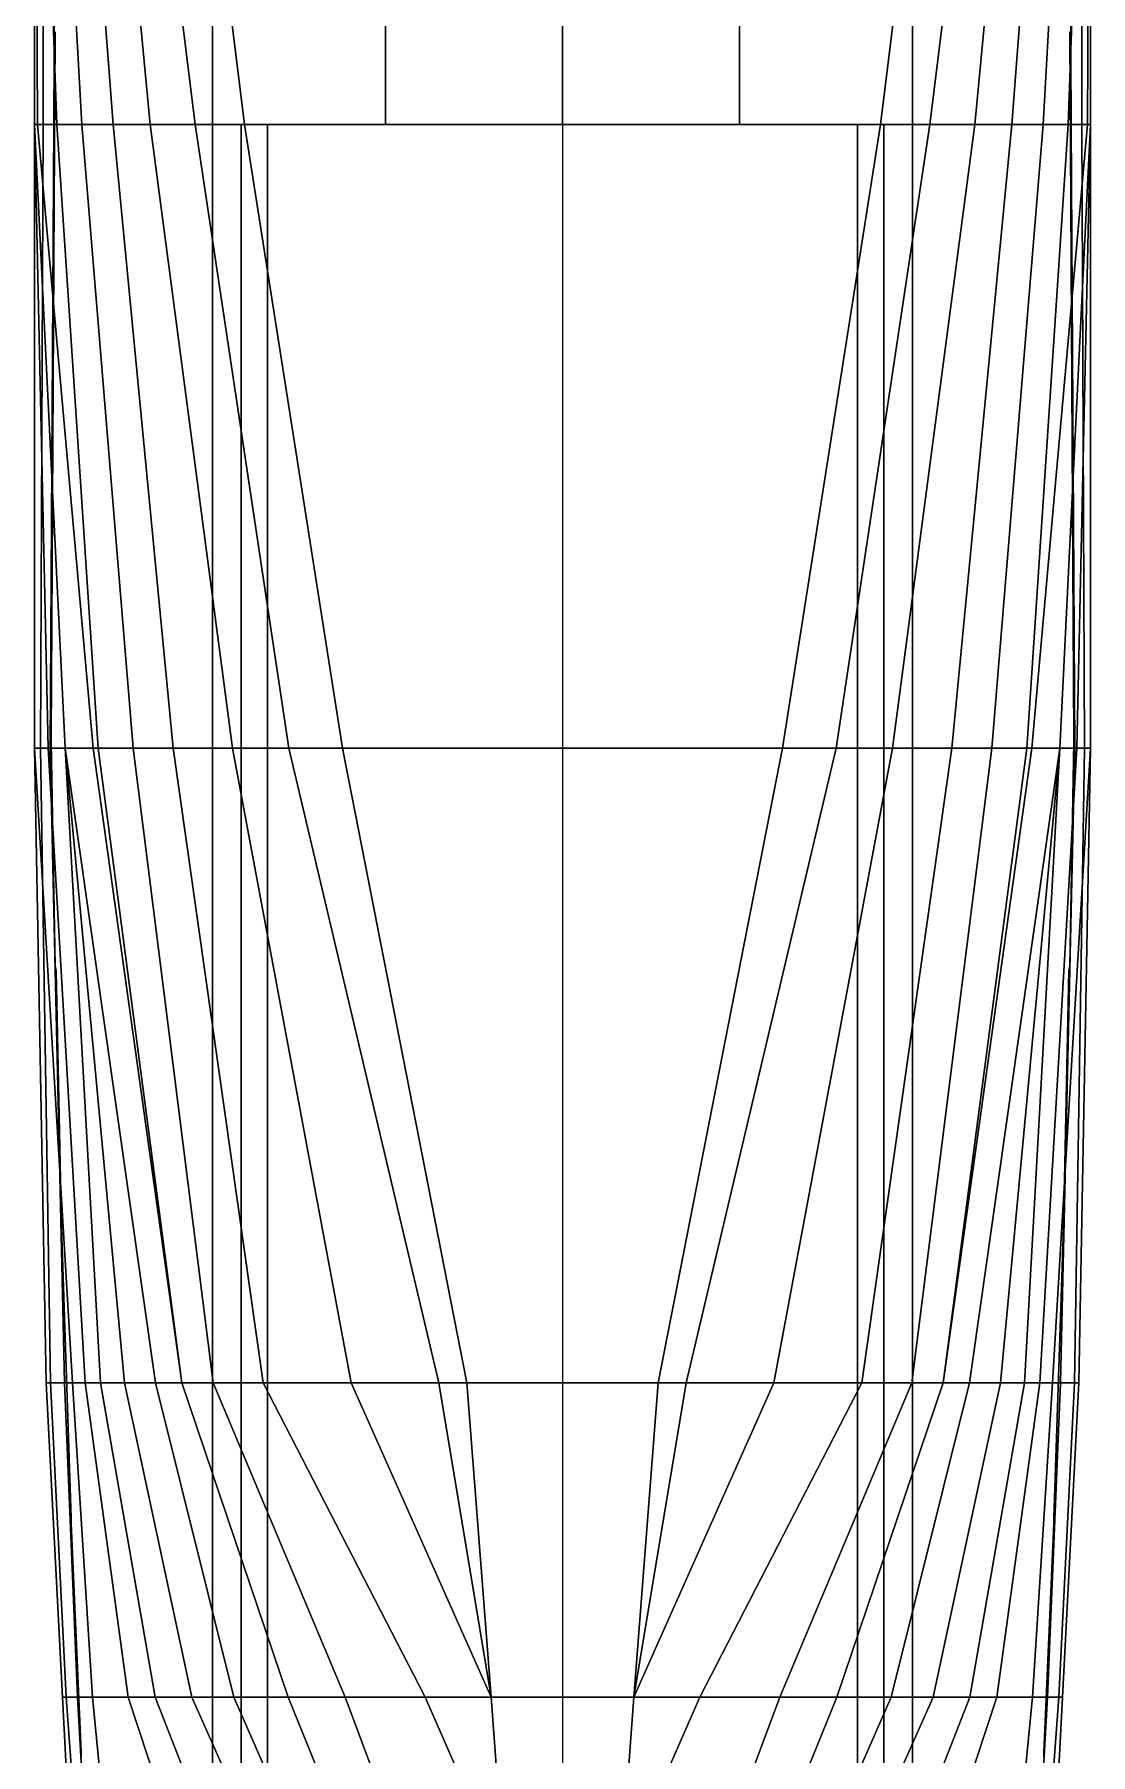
# Model space of a CAD drawing. Header units: millimetres. Extents: x -4.2 to 4.2, y -36 to 51.8.
# Drawn here: x -4.23 to 4.23, y -27.81 to -14.05 of the extents above; entities that cross this region are included whole.
import ezdxf

# ---------------------------------------------------------------- set-up
doc = ezdxf.new("R2010")
doc.units = ezdxf.units.MM
for name, color, linetype in [('h2', 7, 'Continuous'), ('railings', 6, 'Continuous'), ('superstructure', 3, 'Continuous')]:
    doc.layers.add(name, color=color, linetype=linetype)

msp = doc.modelspace()

# ---------------------------------------------------------------- linework, layer by layer
for points in [[(-4.225, -9.75, 2.825), (-4.225, -9.75, -0.21), (-4.225, -14.77, -0.05), (-4.225, -14.77, 2.98)], [(-4.225, -9.75, -0.21), (-4.225, -9.75, -0.21), (-4.2, -14.77, -0.21), (-4.225, -14.77, -0.05)], [(-4.155, -9.75, 2.92), (-4.225, -9.75, 2.825), (-4.225, -14.77, 2.98), (-4.155, -14.77, 3.095)], [(-4.045, -9.75, 2.955), (-4.155, -9.75, 2.92), (-4.155, -14.77, 3.095), (-4.07, -14.77, 3.125)], [(-4.225, -14.77, 2.98), (-4.225, -14.77, 2.98), (-4.225, -19.76, 1.765), (-4.225, -19.76, 3.355)], [(-4.225, -14.77, -0.05), (-4.2, -14.77, -0.21), (-3.755, -19.76, -0.21), (-3.98, -19.76, 0.37)], [(-4.225, -14.77, 2.98), (-4.225, -14.77, -0.05), (-4.115, -19.76, 0.95), (-4.225, -19.76, 1.765)], [(-4.225, -14.77, -0.05), (-4.225, -14.77, -0.05), (-3.98, -19.76, 0.37), (-4.115, -19.76, 0.95)], [(-4.155, -14.77, 3.095), (-4.225, -14.77, 2.98), (-4.225, -19.76, 3.355), (-4.175, -19.76, 3.45)], [(-4.07, -14.77, 3.125), (-4.155, -14.77, 3.095), (-4.175, -19.76, 3.45), (-4.1, -19.76, 3.5)], [(-4.225, -19.76, 3.355), (-4.225, -19.76, 1.765), (-3.92, -24.835, 1.775), (-4.13, -24.835, 3.765)], [(-4.225, -19.76, 1.765), (-4.115, -19.76, 0.95), (-3.82, -24.835, 1.16), (-3.92, -24.835, 1.775)], [(-4.175, -19.76, 3.45), (-4.225, -19.76, 3.355), (-4.13, -24.835, 3.765), (-4.095, -24.835, 3.845)], [(-4.1, -19.76, 3.5), (-4.175, -19.76, 3.45), (-4.095, -24.835, 3.845), (-3.985, -24.835, 3.915)], [(-4.115, -19.76, 0.95), (-3.98, -19.76, 0.37), (-3.695, -24.835, 0.765), (-3.82, -24.835, 1.16)], [(-3.98, -19.76, 0.37), (-3.98, -19.76, 0.37), (-3.255, -24.835, 0.005), (-3.505, -24.835, 0.355)], [(-3.98, -19.76, 0.37), (-3.755, -19.76, -0.21), (-3.045, -24.835, -0.21), (-3.255, -24.835, 0.005)], [(-3.98, -19.76, 0.37), (-3.98, -19.76, 0.37), (-3.505, -24.835, 0.355), (-3.695, -24.835, 0.765)], [(-4.095, -24.835, 3.845), (-4.13, -24.835, 3.765), (-4, -27.35, 3.93), (-3.97, -27.35, 4.025)], [(-4.13, -24.835, 3.765), (-3.92, -24.835, 1.775), (-3.76, -27.35, 2.965), (-4, -27.35, 3.93)], [(-3.985, -24.835, 3.915), (-4.095, -24.835, 3.845), (-3.97, -27.35, 4.025), (-3.88, -27.35, 4.095)], [(-3.92, -24.835, 1.775), (-3.82, -24.835, 1.16), (-3.475, -27.35, 1.86), (-3.76, -27.35, 2.965)], [(-3.82, -24.835, 1.16), (-3.695, -24.835, 0.765), (-3.26, -27.35, 1.28), (-3.475, -27.35, 1.86)], [(-3.695, -24.835, 0.765), (-3.505, -24.835, 0.355), (-2.965, -27.35, 0.705), (-3.26, -27.35, 1.28)], [(-3.505, -24.835, 0.355), (-3.255, -24.835, 0.005), (-2.63, -27.35, 0.235), (-2.965, -27.35, 0.705)], [(-3.255, -24.835, 0.005), (-3.045, -24.835, -0.21), (-2.195, -27.35, -0.21), (-2.63, -27.35, 0.235)], [(-4, -27.35, 3.93), (-3.76, -27.35, 2.965), (-3.64, -28.58, 3.27), (-3.935, -28.58, 4.05)], [(-3.97, -27.35, 4.025), (-4, -27.35, 3.93), (-3.935, -28.58, 4.05), (-3.88, -28.58, 4.16)], [(-3.88, -27.35, 4.095), (-3.97, -27.35, 4.025), (-3.88, -28.58, 4.16), (-3.81, -28.58, 4.195)], [(-3.76, -27.35, 2.965), (-3.475, -27.35, 1.86), (-3.07, -28.58, 1.86), (-3.64, -28.58, 3.27)], [(-3.475, -27.35, 1.86), (-3.26, -27.35, 1.28), (-2.78, -28.58, 1.28), (-3.07, -28.58, 1.86)], [(-3.26, -27.35, 1.28), (-2.965, -27.35, 0.705), (-2.42, -28.58, 0.705), (-2.78, -28.58, 1.28)], [(-2.965, -27.35, 0.705), (-2.63, -27.35, 0.235), (-2.09, -28.58, 0.235), (-2.42, -28.58, 0.705)], [(-2.63, -27.35, 0.235), (-2.195, -27.35, -0.21), (-1.695, -28.58, -0.21), (-2.09, -28.58, 0.235)]]:
    msp.add_3dface(points)
at = {"color": 1}
for points in [[(-4.225, -9.75, -0.73), (-4.125, -9.75, -1.07), (-3.845, -14.77, -1.07), (-4.045, -14.77, -0.73)], [(-4.225, -9.75, -0.21), (-4.225, -9.75, -0.73), (-4.045, -14.77, -0.73), (-4.2, -14.77, -0.21)], [(-4.125, -9.75, -1.07), (-3.98, -9.75, -1.345), (-3.595, -14.77, -1.315), (-3.845, -14.77, -1.07)], [(-3.98, -9.75, -1.345), (-3.775, -9.75, -1.585), (-3.3, -14.77, -1.515), (-3.595, -14.77, -1.315)], [(-3.775, -9.75, -1.585), (-3.56, -9.75, -1.72), (-2.94, -14.77, -1.655), (-3.3, -14.77, -1.515)], [(-3.56, -9.75, -1.72), (-3.165, -9.75, -1.845), (-2.545, -14.77, -1.7), (-2.94, -14.77, -1.655)], [(0, -14.77, -1.675), (-2.545, -14.77, -1.7), (-3.165, -9.75, -1.845), (0, -9.75, -1.815)], [(-4.2, -14.77, -0.21), (-4.045, -14.77, -0.73), (-3.715, -19.76, -0.295), (-3.755, -19.76, -0.21)], [(-4.045, -14.77, -0.73), (-3.845, -14.77, -1.07), (-3.435, -19.76, -0.72), (-3.715, -19.76, -0.295)], [(-3.845, -14.77, -1.07), (-3.595, -14.77, -1.315), (-3.115, -19.76, -1.015), (-3.435, -19.76, -0.72)], [(-3.595, -14.77, -1.315), (-3.3, -14.77, -1.515), (-2.64, -19.76, -1.3), (-3.115, -19.76, -1.015)], [(-3.3, -14.77, -1.515), (-2.94, -14.77, -1.655), (-2.19, -19.76, -1.465), (-2.64, -19.76, -1.3)], [(-2.94, -14.77, -1.655), (-2.545, -14.77, -1.7), (-1.76, -19.76, -1.53), (-2.19, -19.76, -1.465)], [(0, -19.76, -1.53), (-1.76, -19.76, -1.53), (-2.545, -14.77, -1.7), (0, -14.77, -1.675)], [(-3.755, -19.76, -0.21), (-3.715, -19.76, -0.295), (-3.045, -24.835, -0.21)], [(-3.715, -19.76, -0.295), (-3.435, -19.76, -0.72), (-2.795, -24.835, -0.425), (-3.045, -24.835, -0.21)], [(-3.435, -19.76, -0.72), (-3.115, -19.76, -1.015), (-2.395, -24.835, -0.695), (-2.795, -24.835, -0.425)], [(-3.115, -19.76, -1.015), (-2.64, -19.76, -1.3), (-1.69, -24.835, -1.065), (-2.395, -24.835, -0.695)], [(-2.64, -19.76, -1.3), (-2.19, -19.76, -1.465), (-0.99, -24.835, -1.325), (-1.69, -24.835, -1.065)], [(-2.19, -19.76, -1.465), (-1.76, -19.76, -1.53), (-0.765, -24.835, -1.37), (-0.99, -24.835, -1.325)], [(0, -24.835, -1.37), (-0.765, -24.835, -1.37), (-1.76, -19.76, -1.53), (0, -19.76, -1.53)], [(-3.045, -24.835, -0.21), (-2.795, -24.835, -0.425), (-1.74, -27.35, -0.595), (-2.195, -27.35, -0.21)], [(-2.795, -24.835, -0.425), (-2.395, -24.835, -0.695), (-1.1, -27.35, -1.01), (-1.74, -27.35, -0.595)], [(-2.395, -24.835, -0.695), (-1.69, -24.835, -1.065), (-0.57, -27.35, -1.285), (-1.1, -27.35, -1.01)], [(-1.69, -24.835, -1.065), (-0.99, -24.835, -1.325), (-0.57, -27.35, -1.285)], [(-0.99, -24.835, -1.325), (-0.765, -24.835, -1.37), (-0.57, -27.35, -1.285)], [(0, -27.35, -1.285), (-0.57, -27.35, -1.285), (-0.765, -24.835, -1.37), (0, -24.835, -1.37)], [(-2.195, -27.35, -0.21), (-1.74, -27.35, -0.595), (-1.28, -28.58, -0.595), (-1.695, -28.58, -0.21)], [(-1.74, -27.35, -0.595), (-1.1, -27.35, -1.01), (-0.56, -28.58, -1.225), (-1.28, -28.58, -0.595)], [(-1.1, -27.35, -1.01), (-0.57, -27.35, -1.285), (-0.48, -28.58, -1.25), (-0.56, -28.58, -1.225)], [(0, -28.58, -1.25), (-0.48, -28.58, -1.25), (-0.57, -27.35, -1.285), (0, -27.35, -1.285)]]:
    msp.add_3dface(points, dxfattribs=at)
at = {"color": 2}
for points in [[(-2.8, -9.75, 3.025), (-4.045, -9.75, 2.955), (-4.07, -14.77, 3.125), (-2.8, -14.77, 3.2)], [(-1.415, -9.75, 3.095), (-2.8, -9.75, 3.025), (-2.8, -14.77, 3.2), (-1.415, -14.77, 3.27)], [(0, -9.75, 3.13), (-1.415, -9.75, 3.095), (-1.415, -14.77, 3.27), (0, -14.77, 3.305)], [(-2.8, -14.77, 3.2), (-4.07, -14.77, 3.125), (-4.1, -19.76, 3.5), (-2.8, -19.76, 3.58)], [(-2.57, -14.77, 3.212), (-2.8, -14.77, 3.2), (-2.8, -19.76, 3.58), (-2.57, -19.76, 3.591)], [(-2.8, -19.76, 3.58), (-4.1, -19.76, 3.5), (-3.985, -24.835, 3.915), (-2.8, -24.835, 3.97)], [(-2.57, -19.76, 3.591), (-2.8, -19.76, 3.58), (-2.8, -24.835, 3.97), (-2.57, -24.835, 3.98)], [(-2.8, -24.835, 3.97), (-3.985, -24.835, 3.915), (-3.88, -27.35, 4.095), (-2.8, -27.35, 4.15)], [(-2.57, -24.835, 3.98), (-2.8, -24.835, 3.97), (-2.8, -27.35, 4.15), (-2.57, -27.35, 4.161)], [(-2.8, -27.35, 4.15), (-3.88, -27.35, 4.095), (-3.81, -28.58, 4.195), (-2.8, -28.58, 4.26)], [(-2.57, -27.35, 4.161), (-2.8, -27.35, 4.15), (-2.8, -28.58, 4.26), (-2.57, -28.58, 4.268)]]:
    msp.add_3dface(points, dxfattribs=at)
at = {"layer": 'h2', "color": 1}
for points in [[(0, -14.77, -1.675), (2.545, -14.77, -1.7), (3.165, -9.75, -1.845), (0, -9.75, -1.815)], [(3.56, -9.75, -1.72), (3.165, -9.75, -1.845), (2.545, -14.77, -1.7), (2.94, -14.77, -1.655)], [(3.775, -9.75, -1.585), (3.56, -9.75, -1.72), (2.94, -14.77, -1.655), (3.3, -14.77, -1.515)], [(3.98, -9.75, -1.345), (3.775, -9.75, -1.585), (3.3, -14.77, -1.515), (3.595, -14.77, -1.315)], [(4.125, -9.75, -1.07), (3.98, -9.75, -1.345), (3.595, -14.77, -1.315), (3.845, -14.77, -1.07)], [(4.225, -9.75, -0.73), (4.125, -9.75, -1.07), (3.845, -14.77, -1.07), (4.045, -14.77, -0.73)], [(4.225, -9.75, -0.21), (4.225, -9.75, -0.73), (4.045, -14.77, -0.73), (4.2, -14.77, -0.21)], [(0, -19.76, -1.53), (1.76, -19.76, -1.53), (2.545, -14.77, -1.7), (0, -14.77, -1.675)], [(2.94, -14.77, -1.655), (2.545, -14.77, -1.7), (1.76, -19.76, -1.53), (2.19, -19.76, -1.465)], [(3.3, -14.77, -1.515), (2.94, -14.77, -1.655), (2.19, -19.76, -1.465), (2.64, -19.76, -1.3)], [(3.595, -14.77, -1.315), (3.3, -14.77, -1.515), (2.64, -19.76, -1.3), (3.115, -19.76, -1.015)], [(3.845, -14.77, -1.07), (3.595, -14.77, -1.315), (3.115, -19.76, -1.015), (3.435, -19.76, -0.72)], [(4.045, -14.77, -0.73), (3.845, -14.77, -1.07), (3.435, -19.76, -0.72), (3.715, -19.76, -0.295)], [(4.2, -14.77, -0.21), (4.045, -14.77, -0.73), (3.715, -19.76, -0.295), (3.755, -19.76, -0.21)], [(0, -24.835, -1.37), (0.765, -24.835, -1.37), (1.76, -19.76, -1.53), (0, -19.76, -1.53)], [(2.19, -19.76, -1.465), (1.76, -19.76, -1.53), (0.765, -24.835, -1.37), (0.99, -24.835, -1.325)], [(2.64, -19.76, -1.3), (2.19, -19.76, -1.465), (0.99, -24.835, -1.325), (1.69, -24.835, -1.065)], [(3.115, -19.76, -1.015), (2.64, -19.76, -1.3), (1.69, -24.835, -1.065), (2.395, -24.835, -0.695)], [(3.435, -19.76, -0.72), (3.115, -19.76, -1.015), (2.395, -24.835, -0.695), (2.795, -24.835, -0.425)], [(3.715, -19.76, -0.295), (3.435, -19.76, -0.72), (2.795, -24.835, -0.425), (3.045, -24.835, -0.21)], [(3.755, -19.76, -0.21), (3.715, -19.76, -0.295), (3.045, -24.835, -0.21)], [(0, -27.35, -1.285), (0.57, -27.35, -1.285), (0.765, -24.835, -1.37), (0, -24.835, -1.37)], [(1.69, -24.835, -1.065), (0.99, -24.835, -1.325), (0.57, -27.35, -1.285)], [(0.99, -24.835, -1.325), (0.765, -24.835, -1.37), (0.57, -27.35, -1.285)], [(2.395, -24.835, -0.695), (1.69, -24.835, -1.065), (0.57, -27.35, -1.285), (1.1, -27.35, -1.01)], [(2.795, -24.835, -0.425), (2.395, -24.835, -0.695), (1.1, -27.35, -1.01), (1.74, -27.35, -0.595)], [(3.045, -24.835, -0.21), (2.795, -24.835, -0.425), (1.74, -27.35, -0.595), (2.195, -27.35, -0.21)], [(0, -28.58, -1.25), (0.48, -28.58, -1.25), (0.57, -27.35, -1.285), (0, -27.35, -1.285)], [(1.1, -27.35, -1.01), (0.57, -27.35, -1.285), (0.48, -28.58, -1.25), (0.56, -28.58, -1.225)], [(1.74, -27.35, -0.595), (1.1, -27.35, -1.01), (0.56, -28.58, -1.225), (1.28, -28.58, -0.595)], [(2.195, -27.35, -0.21), (1.74, -27.35, -0.595), (1.28, -28.58, -0.595), (1.695, -28.58, -0.21)]]:
    msp.add_3dface(points, dxfattribs=at)
at = {"layer": 'h2', "color": 2}
for points in [[(0, -9.75, 3.13), (1.415, -9.75, 3.095), (1.415, -14.77, 3.27), (0, -14.77, 3.305)], [(1.415, -9.75, 3.095), (2.8, -9.75, 3.025), (2.8, -14.77, 3.2), (1.415, -14.77, 3.27)], [(2.8, -9.75, 3.025), (4.045, -9.75, 2.955), (4.07, -14.77, 3.125), (2.8, -14.77, 3.2)], [(2.57, -14.77, 3.212), (2.8, -14.77, 3.2), (2.8, -19.76, 3.58), (2.57, -19.76, 3.591)], [(2.8, -14.77, 3.2), (4.07, -14.77, 3.125), (4.1, -19.76, 3.5), (2.8, -19.76, 3.58)], [(2.57, -19.76, 3.591), (2.8, -19.76, 3.58), (2.8, -24.835, 3.97), (2.57, -24.835, 3.98)], [(2.8, -19.76, 3.58), (4.1, -19.76, 3.5), (3.985, -24.835, 3.915), (2.8, -24.835, 3.97)], [(2.57, -24.835, 3.98), (2.8, -24.835, 3.97), (2.8, -27.35, 4.15), (2.57, -27.35, 4.161)], [(2.8, -24.835, 3.97), (3.985, -24.835, 3.915), (3.88, -27.35, 4.095), (2.8, -27.35, 4.15)], [(2.57, -27.35, 4.161), (2.8, -27.35, 4.15), (2.8, -28.58, 4.26), (2.57, -28.58, 4.268)], [(2.8, -27.35, 4.15), (3.88, -27.35, 4.095), (3.81, -28.58, 4.195), (2.8, -28.58, 4.26)]]:
    msp.add_3dface(points, dxfattribs=at)
at = {"layer": 'h2'}
for points in [[(4.045, -9.75, 2.955), (4.155, -9.75, 2.92), (4.155, -14.77, 3.095), (4.07, -14.77, 3.125)], [(4.155, -9.75, 2.92), (4.225, -9.75, 2.825), (4.225, -14.77, 2.98), (4.155, -14.77, 3.095)], [(4.225, -9.75, -0.21), (4.225, -9.75, -0.21), (4.2, -14.77, -0.21), (4.225, -14.77, -0.05)], [(4.225, -9.75, 2.825), (4.225, -9.75, -0.21), (4.225, -14.77, -0.05), (4.225, -14.77, 2.98)], [(4.225, -14.77, -0.05), (4.2, -14.77, -0.21), (3.755, -19.76, -0.21), (3.98, -19.76, 0.37)], [(4.225, -14.77, -0.05), (4.225, -14.77, -0.05), (3.98, -19.76, 0.37), (4.115, -19.76, 0.95)], [(4.07, -14.77, 3.125), (4.155, -14.77, 3.095), (4.175, -19.76, 3.45), (4.1, -19.76, 3.5)], [(4.225, -14.77, 2.98), (4.225, -14.77, -0.05), (4.115, -19.76, 0.95), (4.225, -19.76, 1.765)], [(4.155, -14.77, 3.095), (4.225, -14.77, 2.98), (4.225, -19.76, 3.355), (4.175, -19.76, 3.45)], [(4.225, -14.77, 2.98), (4.225, -14.77, 2.98), (4.225, -19.76, 1.765), (4.225, -19.76, 3.355)], [(3.98, -19.76, 0.37), (3.755, -19.76, -0.21), (3.045, -24.835, -0.21), (3.255, -24.835, 0.005)], [(3.98, -19.76, 0.37), (3.98, -19.76, 0.37), (3.255, -24.835, 0.005), (3.505, -24.835, 0.355)], [(3.98, -19.76, 0.37), (3.98, -19.76, 0.37), (3.505, -24.835, 0.355), (3.695, -24.835, 0.765)], [(4.115, -19.76, 0.95), (3.98, -19.76, 0.37), (3.695, -24.835, 0.765), (3.82, -24.835, 1.16)], [(4.225, -19.76, 1.765), (4.115, -19.76, 0.95), (3.82, -24.835, 1.16), (3.92, -24.835, 1.775)], [(4.225, -19.76, 3.355), (4.225, -19.76, 1.765), (3.92, -24.835, 1.775), (4.13, -24.835, 3.765)], [(4.1, -19.76, 3.5), (4.175, -19.76, 3.45), (4.095, -24.835, 3.845), (3.985, -24.835, 3.915)], [(4.175, -19.76, 3.45), (4.225, -19.76, 3.355), (4.13, -24.835, 3.765), (4.095, -24.835, 3.845)], [(3.255, -24.835, 0.005), (3.045, -24.835, -0.21), (2.195, -27.35, -0.21), (2.63, -27.35, 0.235)], [(3.505, -24.835, 0.355), (3.255, -24.835, 0.005), (2.63, -27.35, 0.235), (2.965, -27.35, 0.705)], [(3.695, -24.835, 0.765), (3.505, -24.835, 0.355), (2.965, -27.35, 0.705), (3.26, -27.35, 1.28)], [(3.82, -24.835, 1.16), (3.695, -24.835, 0.765), (3.26, -27.35, 1.28), (3.475, -27.35, 1.86)], [(3.92, -24.835, 1.775), (3.82, -24.835, 1.16), (3.475, -27.35, 1.86), (3.76, -27.35, 2.965)], [(4.13, -24.835, 3.765), (3.92, -24.835, 1.775), (3.76, -27.35, 2.965), (4, -27.35, 3.93)], [(3.985, -24.835, 3.915), (4.095, -24.835, 3.845), (3.97, -27.35, 4.025), (3.88, -27.35, 4.095)], [(4.095, -24.835, 3.845), (4.13, -24.835, 3.765), (4, -27.35, 3.93), (3.97, -27.35, 4.025)], [(2.63, -27.35, 0.235), (2.195, -27.35, -0.21), (1.695, -28.58, -0.21), (2.09, -28.58, 0.235)], [(2.965, -27.35, 0.705), (2.63, -27.35, 0.235), (2.09, -28.58, 0.235), (2.42, -28.58, 0.705)], [(3.26, -27.35, 1.28), (2.965, -27.35, 0.705), (2.42, -28.58, 0.705), (2.78, -28.58, 1.28)], [(3.475, -27.35, 1.86), (3.26, -27.35, 1.28), (2.78, -28.58, 1.28), (3.07, -28.58, 1.86)], [(3.76, -27.35, 2.965), (3.475, -27.35, 1.86), (3.07, -28.58, 1.86), (3.64, -28.58, 3.27)], [(4, -27.35, 3.93), (3.76, -27.35, 2.965), (3.64, -28.58, 3.27), (3.935, -28.58, 4.05)], [(3.88, -27.35, 4.095), (3.97, -27.35, 4.025), (3.88, -28.58, 4.16), (3.81, -28.58, 4.195)], [(3.97, -27.35, 4.025), (4, -27.35, 3.93), (3.935, -28.58, 4.05), (3.88, -28.58, 4.16)]]:
    msp.add_3dface(points, dxfattribs=at)
at = {"layer": 'railings'}
for points in [[(-4.06, -14.07, 4.41), (-4.06, -14.07, 3.1), (-4.06, -14.03, 3.1), (-4.06, -14.03, 4.41)], [(-4.06, -14.07, 4.41), (-4.06, -14.07, 3.1), (-4.06, -14.03, 3.1), (-4.06, -14.03, 4.41)], [(4.06, -14.07, 4.41), (4.06, -14.07, 3.1), (4.06, -14.03, 3.1), (4.06, -14.03, 4.41)], [(4.06, -14.07, 4.41), (4.06, -14.07, 3.1), (4.06, -14.03, 3.1), (4.06, -14.03, 4.41)], [(-4.06, -14.07, 4.41), (-4.07, -15.85, 4.51), (-4.07, -15.85, 4.47), (-4.06, -14.07, 4.37)], [(-4.06, -14.07, 4.41), (-4.07, -15.85, 4.51), (-4.07, -15.85, 4.47), (-4.06, -14.07, 4.37)], [(-4.06, -14.07, 3.82), (-4.07, -15.85, 3.92), (-4.07, -15.85, 3.88), (-4.06, -14.07, 3.78)], [(-4.06, -14.07, 3.82), (-4.07, -15.85, 3.92), (-4.07, -15.85, 3.88), (-4.06, -14.07, 3.78)], [(4.06, -14.07, 3.82), (4.07, -15.85, 3.92), (4.07, -15.85, 3.88), (4.06, -14.07, 3.78)], [(4.06, -14.07, 3.82), (4.07, -15.85, 3.92), (4.07, -15.85, 3.88), (4.06, -14.07, 3.78)], [(4.06, -14.07, 4.41), (4.07, -15.85, 4.51), (4.07, -15.85, 4.47), (4.06, -14.07, 4.37)], [(4.06, -14.07, 4.41), (4.07, -15.85, 4.51), (4.07, -15.85, 4.47), (4.06, -14.07, 4.37)], [(-4.07, -15.89, 4.51), (-4.08, -17.8, 4.66), (-4.08, -17.8, 4.62), (-4.07, -15.89, 4.47)], [(-4.07, -15.89, 4.51), (-4.08, -17.8, 4.66), (-4.08, -17.8, 4.62), (-4.07, -15.89, 4.47)], [(-4.07, -15.89, 3.92), (-4.08, -17.8, 4.07), (-4.08, -17.8, 4.03), (-4.07, -15.89, 3.88)], [(-4.07, -15.89, 3.92), (-4.08, -17.8, 4.07), (-4.08, -17.8, 4.03), (-4.07, -15.89, 3.88)], [(-4.07, -15.89, 4.51), (-4.07, -15.89, 3.2), (-4.07, -15.85, 3.2), (-4.07, -15.85, 4.51)], [(-4.07, -15.89, 4.51), (-4.07, -15.89, 3.2), (-4.07, -15.85, 3.2), (-4.07, -15.85, 4.51)], [(4.07, -15.89, 4.51), (4.07, -15.89, 3.2), (4.07, -15.85, 3.2), (4.07, -15.85, 4.51)], [(4.07, -15.89, 4.51), (4.07, -15.89, 3.2), (4.07, -15.85, 3.2), (4.07, -15.85, 4.51)], [(4.07, -15.89, 3.92), (4.08, -17.8, 4.07), (4.08, -17.8, 4.03), (4.07, -15.89, 3.88)], [(4.07, -15.89, 3.92), (4.08, -17.8, 4.07), (4.08, -17.8, 4.03), (4.07, -15.89, 3.88)], [(4.07, -15.89, 4.51), (4.08, -17.8, 4.66), (4.08, -17.8, 4.62), (4.07, -15.89, 4.47)], [(4.07, -15.89, 4.51), (4.08, -17.8, 4.66), (4.08, -17.8, 4.62), (4.07, -15.89, 4.47)], [(-4.08, -17.84, 4.66), (-4.09, -19.67, 4.8), (-4.09, -19.67, 4.76), (-4.08, -17.84, 4.62)], [(-4.08, -17.84, 4.66), (-4.09, -19.67, 4.8), (-4.09, -19.67, 4.76), (-4.08, -17.84, 4.62)], [(-4.08, -17.84, 4.07), (-4.09, -19.67, 4.21), (-4.09, -19.67, 4.17), (-4.08, -17.84, 4.03)], [(-4.08, -17.84, 4.07), (-4.09, -19.67, 4.21), (-4.09, -19.67, 4.17), (-4.08, -17.84, 4.03)], [(-4.08, -17.84, 4.66), (-4.08, -17.84, 3.35), (-4.08, -17.8, 3.35), (-4.08, -17.8, 4.66)], [(-4.08, -17.84, 4.66), (-4.08, -17.84, 3.35), (-4.08, -17.8, 3.35), (-4.08, -17.8, 4.66)], [(4.08, -17.84, 4.66), (4.08, -17.84, 3.35), (4.08, -17.8, 3.35), (4.08, -17.8, 4.66)], [(4.08, -17.84, 4.66), (4.08, -17.84, 3.35), (4.08, -17.8, 3.35), (4.08, -17.8, 4.66)], [(4.08, -17.84, 4.07), (4.09, -19.67, 4.21), (4.09, -19.67, 4.17), (4.08, -17.84, 4.03)], [(4.08, -17.84, 4.07), (4.09, -19.67, 4.21), (4.09, -19.67, 4.17), (4.08, -17.84, 4.03)], [(4.08, -17.84, 4.66), (4.09, -19.67, 4.8), (4.09, -19.67, 4.76), (4.08, -17.84, 4.62)], [(4.08, -17.84, 4.66), (4.09, -19.67, 4.8), (4.09, -19.67, 4.76), (4.08, -17.84, 4.62)], [(-4.09, -19.71, 4.8), (-4.09, -19.71, 3.49), (-4.09, -19.67, 3.49), (-4.09, -19.67, 4.8)], [(-4.09, -19.71, 4.8), (-4.09, -19.71, 3.49), (-4.09, -19.67, 3.49), (-4.09, -19.67, 4.8)], [(4.09, -19.71, 4.8), (4.09, -19.71, 3.49), (4.09, -19.67, 3.49), (4.09, -19.67, 4.8)], [(4.09, -19.71, 4.8), (4.09, -19.71, 3.49), (4.09, -19.67, 3.49), (4.09, -19.67, 4.8)], [(-4.09, -19.71, 4.8), (-4.06, -21.5, 4.95), (-4.06, -21.5, 4.91), (-4.09, -19.71, 4.76)], [(-4.09, -19.71, 4.8), (-4.06, -21.5, 4.95), (-4.06, -21.5, 4.91), (-4.09, -19.71, 4.76)], [(-4.09, -19.71, 4.21), (-4.06, -21.5, 4.36), (-4.06, -21.5, 4.32), (-4.09, -19.71, 4.17)], [(-4.09, -19.71, 4.21), (-4.06, -21.5, 4.36), (-4.06, -21.5, 4.32), (-4.09, -19.71, 4.17)], [(4.09, -19.71, 4.21), (4.06, -21.5, 4.36), (4.06, -21.5, 4.32), (4.09, -19.71, 4.17)], [(4.09, -19.71, 4.21), (4.06, -21.5, 4.36), (4.06, -21.5, 4.32), (4.09, -19.71, 4.17)], [(4.09, -19.71, 4.8), (4.06, -21.5, 4.95), (4.06, -21.5, 4.91), (4.09, -19.71, 4.76)], [(4.09, -19.71, 4.8), (4.06, -21.5, 4.95), (4.06, -21.5, 4.91), (4.09, -19.71, 4.76)], [(-4.05, -21.54, 4.95), (-4.05, -21.54, 3.64), (-4.06, -21.5, 3.64), (-4.06, -21.5, 4.95)], [(-4.05, -21.54, 4.95), (-4.05, -21.54, 3.64), (-4.06, -21.5, 3.64), (-4.06, -21.5, 4.95)], [(-4.05, -21.54, 4.95), (-4.01, -23.47, 5.11), (-4.01, -23.47, 5.07), (-4.05, -21.54, 4.91)], [(-4.05, -21.54, 4.95), (-4.01, -23.47, 5.11), (-4.01, -23.47, 5.07), (-4.05, -21.54, 4.91)], [(-4.05, -21.54, 4.36), (-4.01, -23.47, 4.52), (-4.01, -23.47, 4.48), (-4.05, -21.54, 4.32)], [(-4.05, -21.54, 4.36), (-4.01, -23.47, 4.52), (-4.01, -23.47, 4.48), (-4.05, -21.54, 4.32)], [(4.05, -21.54, 4.95), (4.01, -23.47, 5.11), (4.01, -23.47, 5.07), (4.05, -21.54, 4.91)], [(4.05, -21.54, 4.95), (4.01, -23.47, 5.11), (4.01, -23.47, 5.07), (4.05, -21.54, 4.91)], [(4.05, -21.54, 4.36), (4.01, -23.47, 4.52), (4.01, -23.47, 4.48), (4.05, -21.54, 4.32)], [(4.05, -21.54, 4.36), (4.01, -23.47, 4.52), (4.01, -23.47, 4.48), (4.05, -21.54, 4.32)], [(4.05, -21.54, 4.95), (4.05, -21.54, 3.64), (4.06, -21.5, 3.64), (4.06, -21.5, 4.95)], [(4.05, -21.54, 4.95), (4.05, -21.54, 3.64), (4.06, -21.5, 3.64), (4.06, -21.5, 4.95)], [(-4.01, -23.51, 5.11), (-4.01, -23.51, 3.8), (-4.01, -23.47, 3.8), (-4.01, -23.47, 5.11)], [(-4.01, -23.51, 5.11), (-4.01, -23.51, 3.8), (-4.01, -23.47, 3.8), (-4.01, -23.47, 5.11)], [(-4.01, -23.51, 5.11), (-3.93, -25.92, 5.3), (-3.93, -25.92, 5.26), (-4.01, -23.51, 5.07)], [(-4.01, -23.51, 5.11), (-3.93, -25.92, 5.3), (-3.93, -25.92, 5.26), (-4.01, -23.51, 5.07)], [(-4.01, -23.51, 4.52), (-3.93, -25.92, 4.71), (-3.93, -25.92, 4.67), (-4.01, -23.51, 4.48)], [(-4.01, -23.51, 4.52), (-3.93, -25.92, 4.71), (-3.93, -25.92, 4.67), (-4.01, -23.51, 4.48)], [(4.01, -23.51, 5.11), (3.93, -25.92, 5.3), (3.93, -25.92, 5.26), (4.01, -23.51, 5.07)], [(4.01, -23.51, 5.11), (3.93, -25.92, 5.3), (3.93, -25.92, 5.26), (4.01, -23.51, 5.07)], [(4.01, -23.51, 4.52), (3.93, -25.92, 4.71), (3.93, -25.92, 4.67), (4.01, -23.51, 4.48)], [(4.01, -23.51, 4.52), (3.93, -25.92, 4.71), (3.93, -25.92, 4.67), (4.01, -23.51, 4.48)], [(4.01, -23.51, 5.11), (4.01, -23.51, 3.8), (4.01, -23.47, 3.8), (4.01, -23.47, 5.11)], [(4.01, -23.51, 5.11), (4.01, -23.51, 3.8), (4.01, -23.47, 3.8), (4.01, -23.47, 5.11)], [(-3.93, -25.96, 5.3), (-3.93, -25.96, 3.99), (-3.93, -25.92, 3.99), (-3.93, -25.92, 5.3)], [(-3.93, -25.96, 5.3), (-3.93, -25.96, 3.99), (-3.93, -25.92, 3.99), (-3.93, -25.92, 5.3)], [(-3.93, -25.96, 5.3), (-3.85, -27.79, 5.44), (-3.85, -27.79, 5.4), (-3.93, -25.96, 5.26)], [(-3.93, -25.96, 5.3), (-3.85, -27.79, 5.44), (-3.85, -27.79, 5.4), (-3.93, -25.96, 5.26)], [(-3.93, -25.96, 4.71), (-3.85, -27.79, 4.85), (-3.85, -27.79, 4.81), (-3.93, -25.96, 4.67)], [(-3.93, -25.96, 4.71), (-3.85, -27.79, 4.85), (-3.85, -27.79, 4.81), (-3.93, -25.96, 4.67)], [(3.93, -25.96, 4.71), (3.85, -27.79, 4.85), (3.85, -27.79, 4.81), (3.93, -25.96, 4.67)], [(3.93, -25.96, 4.71), (3.85, -27.79, 4.85), (3.85, -27.79, 4.81), (3.93, -25.96, 4.67)], [(3.93, -25.96, 5.3), (3.85, -27.79, 5.44), (3.85, -27.79, 5.4), (3.93, -25.96, 5.26)], [(3.93, -25.96, 5.3), (3.85, -27.79, 5.44), (3.85, -27.79, 5.4), (3.93, -25.96, 5.26)], [(3.93, -25.96, 5.3), (3.93, -25.96, 3.99), (3.93, -25.92, 3.99), (3.93, -25.92, 5.3)], [(3.93, -25.96, 5.3), (3.93, -25.96, 3.99), (3.93, -25.92, 3.99), (3.93, -25.92, 5.3)], [(-3.85, -27.83, 5.44), (-3.85, -27.83, 4.13), (-3.85, -27.79, 4.13), (-3.85, -27.79, 5.44)], [(-3.85, -27.83, 5.44), (-3.85, -27.83, 4.13), (-3.85, -27.79, 4.13), (-3.85, -27.79, 5.44)], [(3.85, -27.83, 5.44), (3.85, -27.83, 4.13), (3.85, -27.79, 4.13), (3.85, -27.79, 5.44)], [(3.85, -27.83, 5.44), (3.85, -27.83, 4.13), (3.85, -27.79, 4.13), (3.85, -27.79, 5.44)]]:
    msp.add_3dface(points, dxfattribs=at)
at = {"layer": 'superstructure'}
for points in [[(-2.57, -14.77, 3.212), (-2.57, -19.76, 3.591), (-2.57, -19.76, 3.675), (-2.57, -14.77, 3.305)], [(2.36, -14.77, 4.125), (2.57, -14.77, 3.305), (-2.57, -14.77, 3.305), (-2.36, -14.77, 4.125)], [(-2.57, -14.77, 3.305), (-2.57, -19.76, 3.675), (-2.36, -19.76, 4.515), (-2.36, -14.77, 4.125)], [(0, -14.77, 3.305), (-1.415, -14.77, 3.27), (-2.57, -14.77, 3.305)], [(-1.415, -14.77, 3.27), (-2.57, -14.77, 3.212), (-2.57, -14.77, 3.305)], [(-2.36, -14.77, 4.125), (-2.36, -19.76, 4.515), (2.36, -19.76, 4.515), (2.36, -14.77, 4.125)], [(2.57, -14.77, 3.305), (1.415, -14.77, 3.27), (0, -14.77, 3.305)], [(2.57, -14.77, 3.305), (2.57, -14.77, 3.212), (1.415, -14.77, 3.27)], [(2.36, -19.76, 4.515), (2.57, -19.76, 3.675), (2.57, -14.77, 3.305), (2.36, -14.77, 4.125)], [(2.57, -19.76, 3.675), (2.57, -19.76, 3.591), (2.57, -14.77, 3.212), (2.57, -14.77, 3.305)], [(-2.57, -19.76, 3.591), (-2.57, -24.835, 3.98), (-2.57, -24.835, 4.055), (-2.57, -19.76, 3.675)], [(-2.57, -19.76, 3.675), (-2.57, -24.835, 4.055), (-2.36, -24.835, 4.905), (-2.36, -19.76, 4.515)], [(-2.36, -19.76, 4.515), (-2.36, -24.835, 4.905), (2.36, -24.835, 4.905), (2.36, -19.76, 4.515)], [(2.36, -24.835, 4.905), (2.57, -24.835, 4.055), (2.57, -19.76, 3.675), (2.36, -19.76, 4.515)], [(2.57, -24.835, 4.055), (2.57, -24.835, 3.98), (2.57, -19.76, 3.591), (2.57, -19.76, 3.675)], [(-2.57, -24.835, 3.98), (-2.57, -27.35, 4.161), (-2.57, -27.35, 4.245), (-2.57, -24.835, 4.055)], [(-2.57, -24.835, 4.055), (-2.57, -27.35, 4.245), (-2.36, -27.35, 5.09), (-2.36, -24.835, 4.905)], [(-2.36, -24.835, 4.905), (-2.36, -27.35, 5.09), (2.36, -27.35, 5.09), (2.36, -24.835, 4.905)], [(2.36, -27.35, 5.09), (2.57, -27.35, 4.245), (2.57, -24.835, 4.055), (2.36, -24.835, 4.905)], [(2.57, -27.35, 4.245), (2.57, -27.35, 4.161), (2.57, -24.835, 3.98), (2.57, -24.835, 4.055)], [(-2.57, -27.35, 4.161), (-2.57, -28.58, 4.268), (-2.57, -28.58, 4.33), (-2.57, -27.35, 4.245)], [(-2.57, -27.35, 4.245), (-2.57, -28.58, 4.33), (-2.36, -28.58, 5.17), (-2.36, -27.35, 5.09)], [(-2.36, -27.35, 5.09), (-2.36, -28.58, 5.17), (2.36, -28.58, 5.17), (2.36, -27.35, 5.09)], [(2.36, -28.58, 5.17), (2.57, -28.58, 4.33), (2.57, -27.35, 4.245), (2.36, -27.35, 5.09)], [(2.57, -28.58, 4.33), (2.57, -28.58, 4.268), (2.57, -27.35, 4.161), (2.57, -27.35, 4.245)]]:
    msp.add_3dface(points, dxfattribs=at)

doc.saveas('drawing.dxf')
